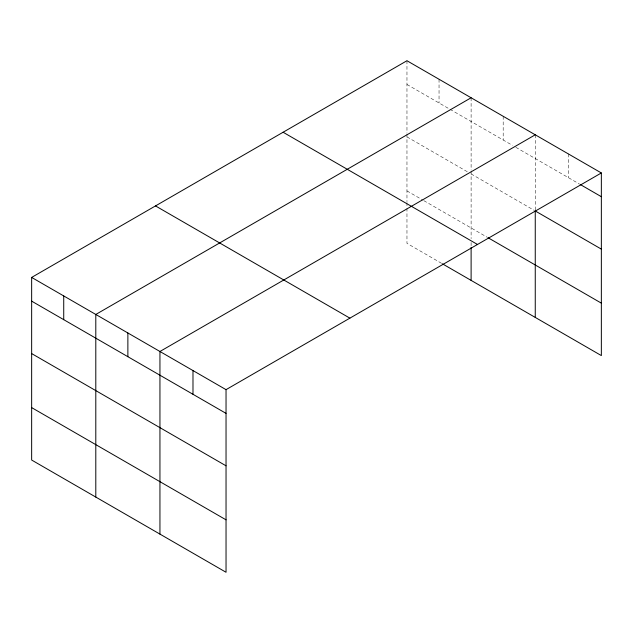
<?xml version="1.0" encoding="UTF-8"?>
<svg xmlns="http://www.w3.org/2000/svg" width="633" height="633" viewBox="0 0 633 633"><rect width="100%" height="100%" fill="white"/><g stroke="black" fill="none" stroke-linecap="round" stroke-linejoin="round"><path stroke-width="0.47" stroke-dasharray="3.17 2.37" d="M406.964 84.458L449.169 108.821M450.016 109.311L512.469 145.368M515.848 147.323L579.322 183.966M406.964 136.894L467.74 171.978M471.11 173.925L534.418 210.472M406.964 190.913L423.002 200.178M423.849 200.661L487.149 237.209M441.573 263.328L406.964 243.349L406.964 208.392M568.307 153.882L568.307 177.604M535.257 134.805L535.257 209.99M503.188 116.29L503.188 140.012M471.11 97.775L471.11 170.048M471.11 171.013L471.11 238.633M471.11 242.518L471.11 246.403M439.041 79.252L439.041 102.973M406.964 60.736L406.964 133.009M406.964 133.982L406.964 201.595M406.964 202.568L406.964 207.426"/><path stroke-width="0.95" d="M31.65 277.42L226.036 389.651L226.036 572.264L31.65 460.041L31.65 277.42L406.964 60.736L601.35 172.959L601.35 355.58L442.412 263.819M471.11 97.775L95.797 314.459L95.797 497.071M535.257 134.805L159.943 351.489L159.943 534.11M226.036 389.651L601.35 172.959M580.168 184.456L601.35 196.689M601.35 249.117L535.257 210.963L535.257 317.418M487.996 237.699L601.35 303.144M283.109 132.242L477.496 244.473M155.504 205.915L349.891 318.146M31.65 301.142L226.036 413.373M31.65 353.578L226.036 465.809M31.65 407.605L226.036 519.828M471.11 247.368L471.11 280.387M192.986 370.574L192.986 394.296M127.874 332.974L127.874 356.696M63.727 295.943L63.727 319.665"/></g></svg>
